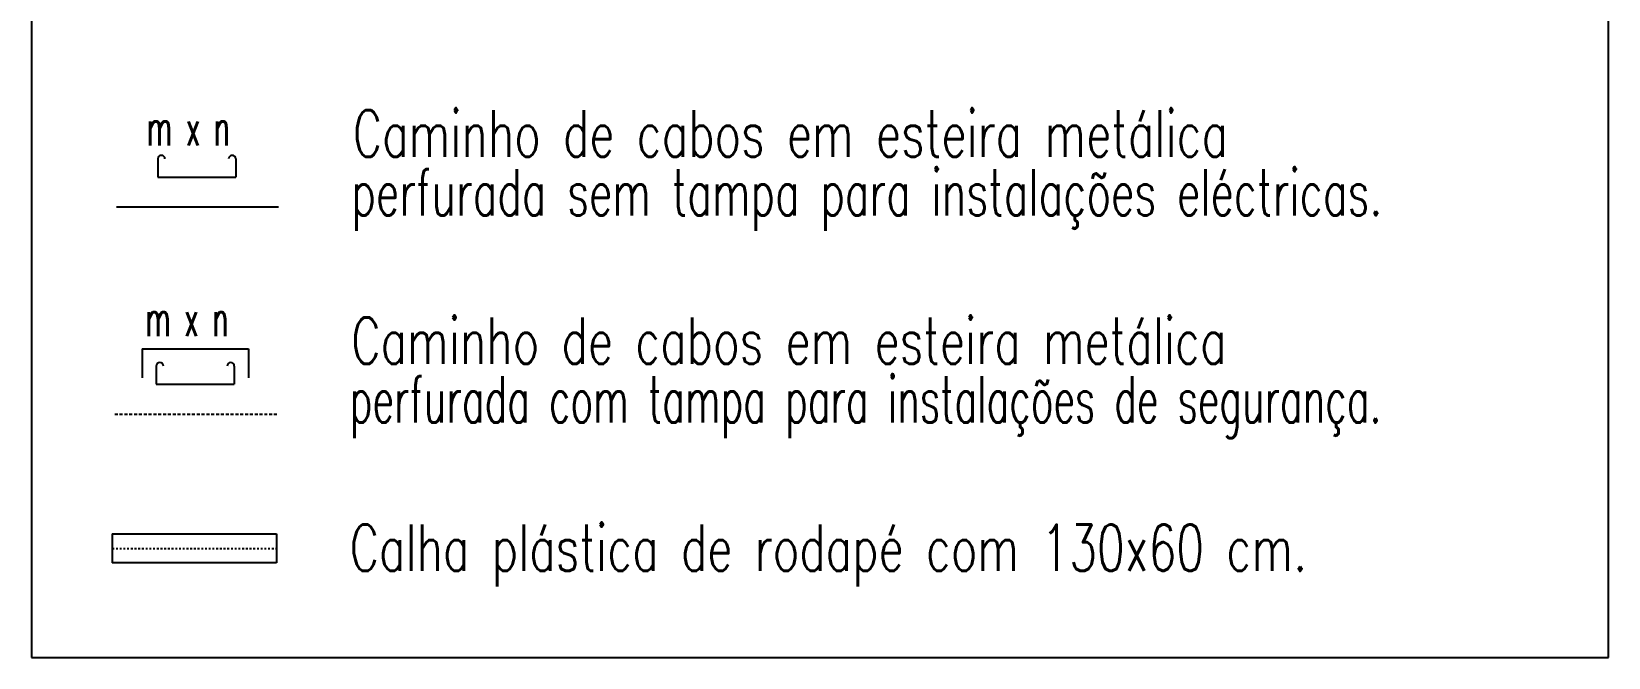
# Model space of a CAD drawing. Extents: x -8 to 729, y -363 to 534.
# Drawn here: x 329.3 to 414.3, y 308.3 to 342 of the extents above; entities that cross this region are included whole.
import ezdxf

# ---------------------------------------------------------------- set-up
doc = ezdxf.new("R2010")
doc.units = 0
doc.header["$LTSCALE"] = 0.8
doc.header["$MEASUREMENT"] = 0
doc.linetypes.add('HIDDEN2', pattern=[0.1875, 0.125, -0.0625])
doc.linetypes.add('HIDDEN3', pattern=[0.3, 0.2, -0.1])
for name, color, linetype in [('0_C_RODAPÉ', 2, 'CONTINUOUS'), ('0_ESTEIRA', 3, 'CONTINUOUS'), ('0_ligações', 10, 'CONTINUOUS'), ('0_TEXTO', 3, 'CONTINUOUS'), ('TELEFONES', 4, 'CONTINUOUS')]:
    doc.layers.add(name, color=color, linetype=linetype)
doc.styles.add('PEN', font='ROMANS.SHX', dxfattribs={"width": 0.7, "height": 1})
doc.styles.add('ROMANS', font='romans', dxfattribs={"width": 0.9})

msp = doc.modelspace()

# ---------------------------------------------------------------- linework, layer by layer
at = {"layer": '0_C_RODAPÉ', "color": 4, "linetype": 'Continuous'}
for p, q in [((333.69, 314.936, 25925.159), (342.544, 314.936, 25925.159)), ((333.69, 314.936, 25925.159), (333.69, 313.384, 25925.159)), ((342.544, 314.936, 25925.159), (342.544, 313.384, 25925.159)), ((342.544, 313.384, 25925.159), (333.69, 313.384, 25925.159))]:
    msp.add_line(p, q, dxfattribs=at)
at = {"layer": '0_C_RODAPÉ', "linetype": 'HIDDEN2'}
msp.add_line((333.69, 314.16, 25925.159), (342.544, 314.16, 25925.159), dxfattribs=at)
at = {"layer": '0_ESTEIRA', "color": 5, "linetype": 'Continuous', "ltscale": 4}
msp.add_line((333.909, 332.565, 25925.159), (342.641, 332.565, 25925.159), dxfattribs=at)
at = {"layer": '0_ESTEIRA', "color": 5, "linetype": 'HIDDEN3'}
msp.add_line((333.826, 321.398, 25925.159), (342.558, 321.398, 25925.159), dxfattribs=at)
at = {"layer": '0_ligações', "color": 4, "linetype": 'Continuous'}
for p, q in [((336.142, 335.151, 25925.159), (336.142, 334.171, 25925.159)), ((340.349, 335.151, 25925.159), (340.349, 334.171, 25925.159)), ((336.142, 334.171, 25925.159), (340.349, 334.171, 25925.159)), ((335.3, 324.921, 25925.159), (335.3, 323.355, 25925.159)), ((335.3, 324.921, 25925.159), (341.024, 324.921, 25925.159)), ((341.024, 324.921, 25925.159), (341.024, 323.355, 25925.159)), ((336.058, 323.984, 25925.159), (336.058, 323.004, 25925.159)), ((340.266, 323.984, 25925.159), (340.266, 323.004, 25925.159)), ((336.058, 323.004, 25925.159), (340.266, 323.004, 25925.159))]:
    msp.add_line(p, q, dxfattribs=at)
for centre in [(336.336, 335.151, 25925.159), (340.155, 335.151, 25925.159), (336.252, 323.984, 25925.159), (340.072, 323.984, 25925.159)]:
    msp.add_arc(centre, 0.194, 0, 180, dxfattribs=at)
at = {"layer": 'TELEFONES', "color": 3}
for p, q in [((329.337, 370.352, 25925.159), (329.337, 308.278, 45039.966)), ((414.337, 308.278, 45039.966), (414.337, 370.352, 25925.159)), ((329.337, 308.278, 45039.966), (414.337, 308.278, 45039.966))]:
    msp.add_line(p, q, dxfattribs=at)

# ---------------------------------------------------------------- texts
at = {"layer": '0_ligações', "color": 2, "linetype": 'Continuous', "style": 'PEN'}
for s, width, p in [('Caminho de cabos em esteira metálica', 0.7, (346.66, 335.273, 25925.159)), ('perfurada sem tampa para instalações eléctricas.', 0.65, (346.577, 332.106, 25925.159)), ('Caminho de cabos em esteira metálica', 0.7, (346.577, 324.106, 25925.159)), ('perfurada com tampa para instalações de segurança.', 0.6, (346.493, 320.94, 25925.159)), ('Calha plástica de rodapé com 130x60 cm.', 0.7, (346.493, 312.94, 25925.159))]:
    msp.add_text(s, height=2.5, dxfattribs=dict(at, width=width)).set_placement(p)
at = {"layer": '0_TEXTO', "linetype": 'Continuous', "style": 'ROMANS', "width": 0.55}
for p in [(335.554, 335.883, 25925.159), (335.47, 325.591, 25925.159)]:
    msp.add_text('m x n', height=1.9403, dxfattribs=at).set_placement(p)

doc.saveas('drawing.dxf')
